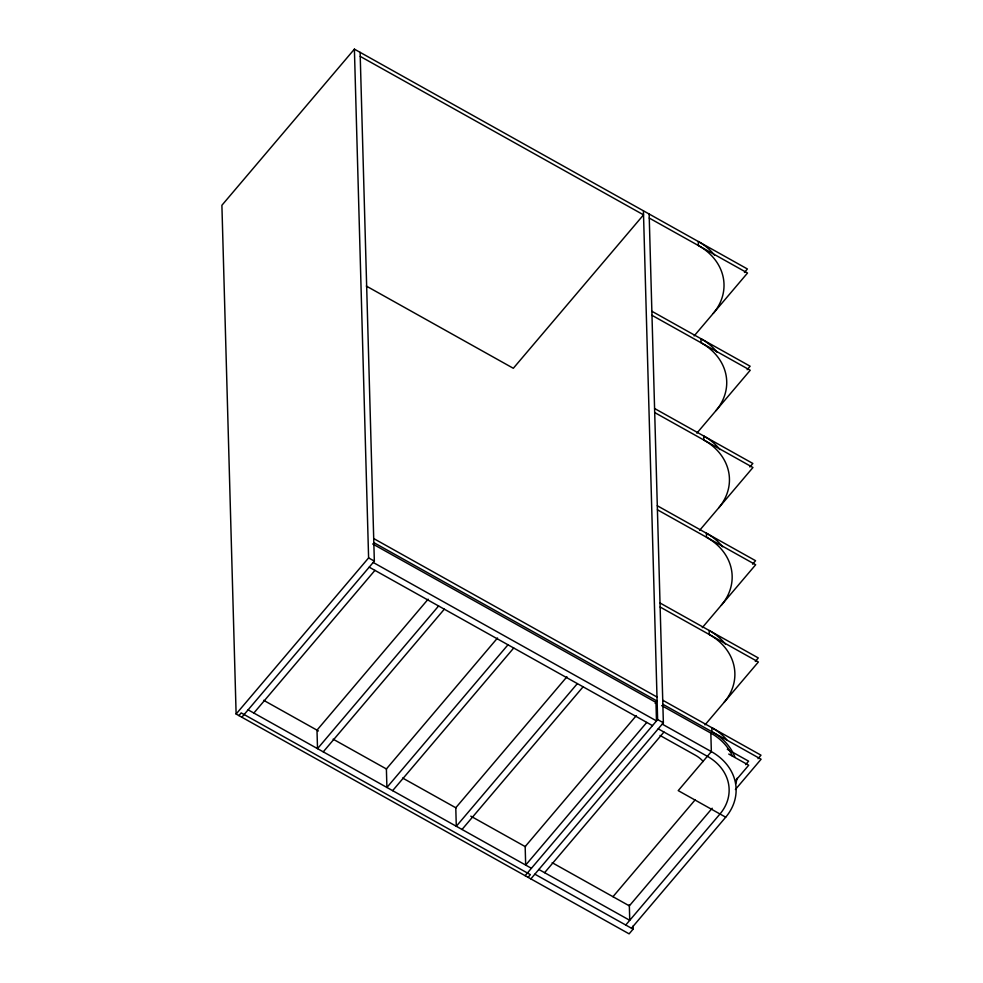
<?xml version="1.0" encoding="UTF-8"?>
<svg xmlns="http://www.w3.org/2000/svg" width="983" height="983" viewBox="0 0 983 983"><rect width="100%" height="100%" fill="white"/><g stroke="black" fill="none" stroke-linecap="round" stroke-linejoin="round"><path stroke-width="1.47" d="M744.438 272.463L747.399 268.973L354.396 49.15L221.9 205.275L236.117 714.027L629.12 933.85L633.113 929.144L633.04 926.072M236.117 714.027L368.6 557.902L354.396 49.15M238.894 715.587L241.179 712.896L530.365 874.649L528.08 877.34M241.843 717.234L374.339 561.109L360.122 52.357M253.86 713.031L374.928 570.373M428.146 599.175L316.993 730.148L317.521 748.641L438.59 605.983M323.247 751.848L444.316 609.19M694.145 335.916L747.522 273.016L649.259 218.066M497.533 637.992L386.393 768.952L386.909 787.457L507.978 644.799M747.154 369.706L750.127 366.217L651.864 311.255M392.635 790.664L513.716 647.994M696.861 433.159L750.238 370.259L651.987 315.31M566.933 676.795L455.78 807.768L456.296 826.273L577.365 683.603M749.869 466.95L752.843 463.46L654.58 408.498M699.577 530.402L752.953 467.503L654.703 412.553M462.022 829.468L583.103 686.81M752.585 564.193L755.558 560.703L657.295 505.741M702.292 627.633L755.669 564.746L657.418 509.784M636.32 715.612L525.168 846.584L525.684 865.077L646.765 722.419M655.145 703.386L657.111 701.063L373.823 542.616M525.131 875.693L657.627 719.568L643.423 210.804M530.869 878.888L663.365 722.775L649.149 214.011M544.594 872.683L663.955 732.04M755.3 661.436L758.274 657.934L660.011 602.984M705.008 724.876L758.385 661.989L660.134 607.027M612.974 896.693L695.264 799.72M745.63 764.651L748.591 761.161L727.297 749.255M712.208 808.223L629.341 905.859L552.176 862.693M735.874 780.318L748.702 765.216L728.747 754.047M758.016 758.679L760.989 755.177L662.739 700.228M735.395 789.509L761.1 759.232L662.849 704.27M625.753 925.015L719.986 813.985A50.919 41.507 -1.6 0 0 707.355 756.308L658.217 728.833M631.479 928.222L725.712 817.192A57.911 47.196 -1.6 0 0 711.348 751.602L710.832 733.097L661.706 705.622M360.245 56.4L643.533 214.859L513.323 368.281L366.327 286.065M373.712 538.561L657 697.021M372.68 543.955L655.968 702.415L656.484 720.908L373.196 562.46M368.6 557.902L374.339 561.109M657.627 719.568L663.365 722.775M662.223 724.115L711.348 751.602L678.221 790.627L725.712 817.192M369.203 567.166L652.491 725.626M660.023 735.456L695.522 755.313A30.952 25.226 -1.6 0 1 703.214 761.518M263.641 700.301L318.431 730.947M333.126 739.167L386.577 769.062M402.612 778.032L456.075 807.928M470.771 816.148L525.561 846.793M538.868 869.476L629.747 920.309L629.317 904.655M248.121 709.837L531.422 868.284M534.863 874.182L633.113 929.144M710.832 733.097A57.911 47.196 -1.6 0 1 732.421 756.16M737.041 778.278A59.902 48.831 -1.6 0 1 735.653 783.93M735.026 757.426A59.902 48.831 -1.6 0 0 711.975 731.745L711.864 727.703A59.902 48.831 -1.6 0 1 726.744 739.707M713.253 313.393A59.902 48.831 -1.6 0 0 698.397 245.541L698.274 241.499A59.902 48.831 -1.6 0 1 714.469 255.088M715.968 410.636A59.902 48.831 -1.6 0 0 701.112 342.784L700.99 338.742A59.902 48.831 -1.6 0 1 717.185 352.319M718.684 507.879A59.902 48.831 -1.6 0 0 703.828 440.028L703.705 435.973A59.902 48.831 -1.6 0 1 719.9 449.563M721.399 605.123A59.902 48.831 -1.6 0 0 706.544 537.271L706.433 533.216A59.902 48.831 -1.6 0 1 722.616 546.806M724.115 702.366A59.902 48.831 -1.6 0 0 709.259 634.514L709.148 630.459A59.902 48.831 -1.6 0 1 725.331 644.049"/></g></svg>
